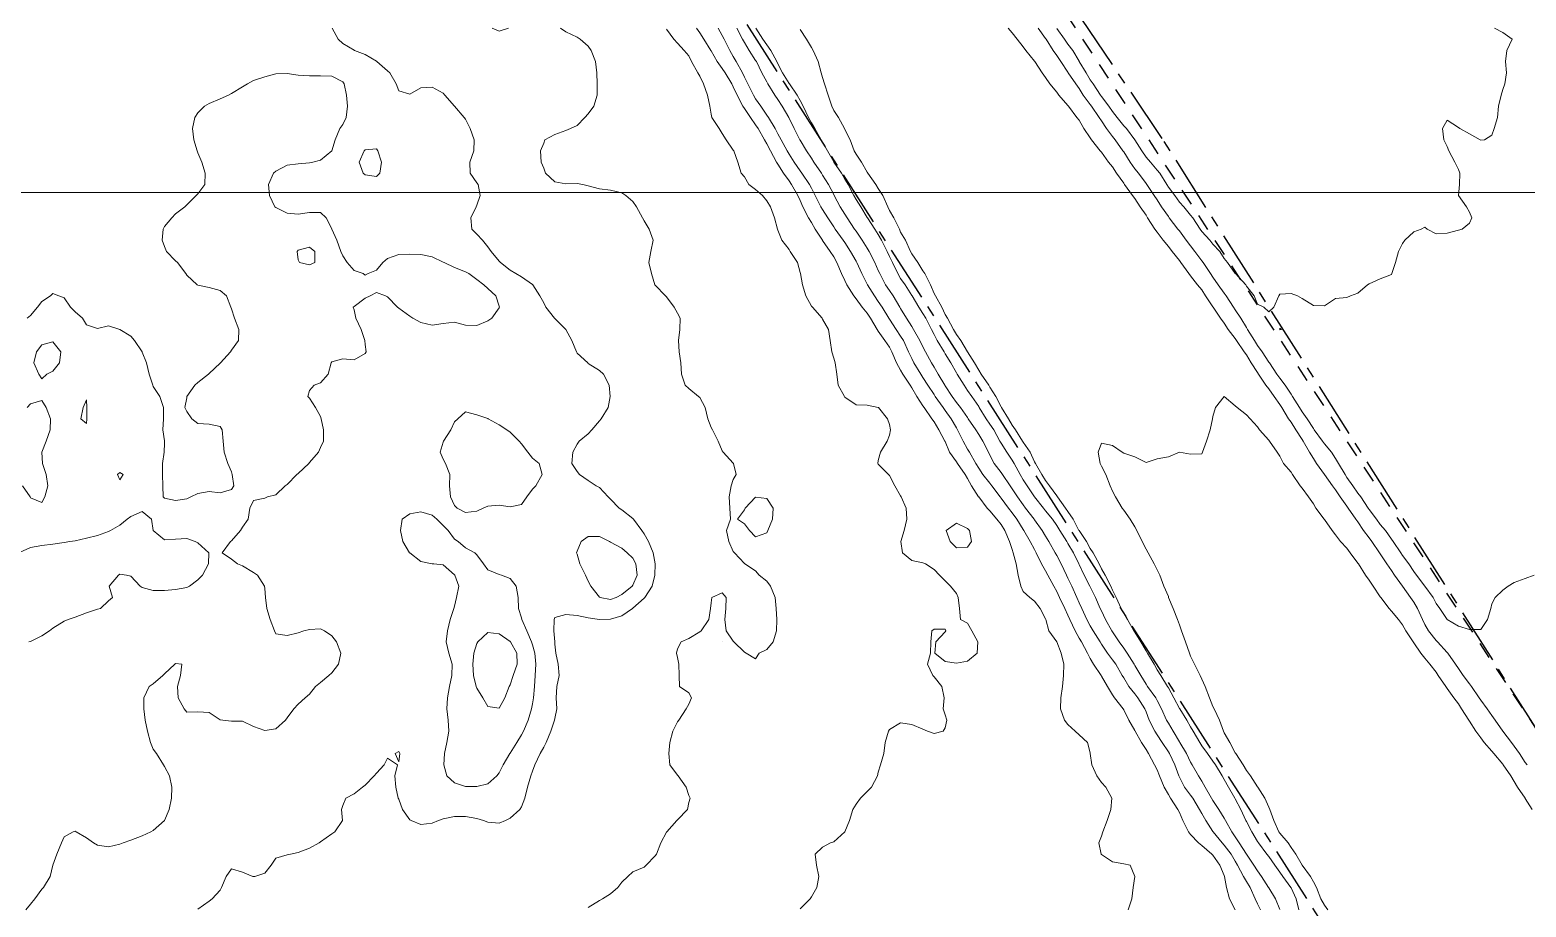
# Model space of a CAD drawing. Header units: centimetres. Extents: x 0 to 642158, y -847 to 649707.
# Drawn here: x 617479.7 to 617546.8, y 620855.4 to 620894.7 of the extents above; entities that cross this region are included whole.
import ezdxf

# ---------------------------------------------------------------- set-up
doc = ezdxf.new("R2010")
doc.units = ezdxf.units.CM
doc.header["$MEASUREMENT"] = 0
doc.linetypes.add('CENTERX2', pattern=[4, 2.5, -0.5, 0.5, -0.5])
doc.linetypes.add('JIS_02_0.7', pattern=[1.35, 0.75, -0.6])
for name, color, linetype, lineweight in [('MEV_grille', 254, 'Continuous', 9), ('WAL_parcellaire agricole', 7, 'JIS_02_0.7', 25), ('WAL_topographie 0.5', 253, 'Continuous', 20)]:
    doc.layers.add(name, color=color, linetype=linetype, lineweight=lineweight)
doc.layers.add('SPW_parcellaire cadastral', color=7, linetype='CENTERX2', lineweight=25, true_color=0xff0542)

# ---------------------------------------------------------------- blocks, each defined once
blk = doc.blocks.new('*U114')
at = {"layer": 'MEV_grille', "transparency": 33554687}
blk.add_lwpolyline([(-1338.461, 0), (1338.461, 0)], dxfattribs=at)
blk = doc.blocks.new('*U115')
at = {"layer": 'MEV_grille', "color": 0, "linetype": 'ByBlock', "lineweight": -2, "transparency": 16777216}
blk.add_blockref('*U114', (0, -1500), dxfattribs=at)

msp = doc.modelspace()

# ---------------------------------------------------------------- linework, layer by layer
at = {"layer": 'SPW_parcellaire cadastral'}
for points in [[(617779.335, 620865.112), (617770.644, 620841.831), (617609.563, 620765.114), (617530.476, 620889.801), (617510.399, 620919.604), (617480.638, 620965.028), (617603.182, 621024.128), (617779.335, 620865.112)], [(617445.143, 620944.903), (617450.229, 620932.944), (617453.012, 620927.377), (617460.44, 620932.438), (617479.493, 620945.43), (617546.487, 620840.855), (617454.845, 620780.014), (617404.956, 620754.186)]]:
    msp.add_lwpolyline(points, dxfattribs=at)
at = {"layer": 'WAL_parcellaire agricole'}
msp.add_lwpolyline([(617550.328, 620858.664), (617480.858, 620964.28), (617526.354, 620988.452), (617573.684, 621011.457), (617604.307, 621025.178), (617703.526, 620935.515), (617550.328, 620858.664)], dxfattribs=at)
at = {"layer": 'WAL_topographie 0.5'}
for points in [[(617493.274, 620894.75), (617493.545, 620894.25), (617493.75, 620894.061), (617494.25, 620893.758), (617494.266, 620893.75), (617494.75, 620893.568), (617495.25, 620893.266), (617495.273, 620893.25), (617495.75, 620892.843), (617495.854, 620892.75), (617496.136, 620892.25), (617496.25, 620891.943), (617496.75, 620891.797), (617497.25, 620892.072), (617497.75, 620892.108), (617498.25, 620891.842), (617498.326, 620891.75), (617498.75, 620891.253), (617498.753, 620891.25), (617499.193, 620890.75), (617499.25, 620890.664), (617499.46, 620890.25), (617499.629, 620889.75), (617499.614, 620889.25), (617499.435, 620888.75), (617499.455, 620888.25), (617499.75, 620887.826), (617499.806, 620887.75), (617499.908, 620887.25), (617499.75, 620886.824), (617499.717, 620886.75), (617499.492, 620886.25), (617499.524, 620885.75), (617499.75, 620885.512), (617500.008, 620885.25), (617500.25, 620884.956), (617500.389, 620884.75), (617500.75, 620884.308), (617500.816, 620884.25), (617501.25, 620883.906), (617501.503, 620883.75), (617501.75, 620883.606), (617502.25, 620883.258), (617502.26, 620883.25), (617502.583, 620882.75), (617502.75, 620882.45), (617502.84, 620882.25), (617503.24, 620881.75), (617503.25, 620881.739), (617503.75, 620881.25), (617503.75, 620881.25), (617504.008, 620880.75), (617504.217, 620880.25), (617504.25, 620880.194), (617504.724, 620879.75), (617504.75, 620879.732), (617505.25, 620879.419), (617505.438, 620879.25), (617505.679, 620878.75), (617505.724, 620878.25), (617505.643, 620877.75), (617505.329, 620877.25), (617505.25, 620877.156), (617504.908, 620876.75), (617504.75, 620876.582), (617504.344, 620876.25), (617504.25, 620876.11), (617504.051, 620875.75), (617504.019, 620875.25), (617504.25, 620874.882), (617504.356, 620874.75), (617504.75, 620874.484), (617505.101, 620874.25), (617505.25, 620874.166), (617505.642, 620873.75), (617505.75, 620873.649), (617506.14, 620873.25), (617506.25, 620873.164), (617506.75, 620872.778), (617506.778, 620872.75), (617507.151, 620872.25), (617507.25, 620872.096), (617507.449, 620871.75), (617507.66, 620871.25), (617507.741, 620870.75), (617507.734, 620870.25), (617507.619, 620869.75), (617507.284, 620869.25), (617507.25, 620869.212), (617506.75, 620868.76), (617506.736, 620868.75), (617506.25, 620868.415), (617505.75, 620868.271), (617505.25, 620868.258), (617504.75, 620868.333), (617504.25, 620868.435), (617503.75, 620868.487), (617503.25, 620868.343), (617503.218, 620868.25), (617503.202, 620867.75), (617503.243, 620867.25), (617503.25, 620867.159), (617503.296, 620866.75), (617503.403, 620866.25), (617503.439, 620865.75), (617503.341, 620865.25), (617503.309, 620864.75), (617503.337, 620864.25), (617503.25, 620863.826), (617503.239, 620863.75), (617503.071, 620863.25), (617502.86, 620862.75), (617502.75, 620862.543), (617502.599, 620862.25), (617502.355, 620861.75), (617502.25, 620861.463), (617502.17, 620861.25), (617502.031, 620860.75), (617501.912, 620860.25), (617501.75, 620859.869), (617501.677, 620859.75), (617501.25, 620859.351), (617501.032, 620859.25), (617500.75, 620859.135), (617500.25, 620859.18), (617500.059, 620859.25), (617499.75, 620859.336), (617499.25, 620859.43), (617498.75, 620859.429), (617498.25, 620859.321), (617498.033, 620859.25), (617497.75, 620859.128), (617497.25, 620859.067), (617496.816, 620859.25), (617496.75, 620859.289), (617496.419, 620859.75), (617496.25, 620860.206), (617496.232, 620860.25), (617496.118, 620860.75), (617496.081, 620861.25), (617496.197, 620861.75), (617495.75, 620862.038), (617495.594, 620861.75), (617495.25, 620861.371), (617495.154, 620861.25), (617494.75, 620860.833), (617494.623, 620860.75), (617494.25, 620860.443), (617493.887, 620860.25), (617493.75, 620859.932), (617493.694, 620859.75), (617493.735, 620859.25), (617493.381, 620858.75), (617493.25, 620858.661), (617492.75, 620858.299), (617492.679, 620858.25), (617492.25, 620858.013), (617491.75, 620857.815), (617491.4, 620857.75), (617491.25, 620857.714), (617490.75, 620857.569), (617490.533, 620857.25), (617490.25, 620856.889), (617489.809, 620856.75), (617489.75, 620856.74), (617489.718, 620856.75), (617489.25, 620856.934), (617488.75, 620857.091), (617488.517, 620856.75), (617488.313, 620856.25), (617488.25, 620856.132), (617487.889, 620855.75), (617487.75, 620855.644), (617487.25, 620855.285)], [(617500.435, 620894.75), (617500.75, 620894.619), (617501.175, 620894.75)], [(617503.5, 620894.75), (617503.75, 620894.582), (617504.25, 620894.337), (617504.388, 620894.25), (617504.75, 620893.948), (617504.883, 620893.75), (617505.068, 620893.25), (617505.134, 620892.75), (617505.154, 620892.25), (617505.141, 620891.75), (617505.003, 620891.25), (617504.75, 620890.903), (617504.597, 620890.75), (617504.25, 620890.387), (617503.948, 620890.25), (617503.75, 620890.162), (617503.25, 620889.983), (617502.809, 620889.75), (617502.75, 620889.589), (617502.604, 620889.25), (617502.644, 620888.75), (617502.75, 620888.472), (617502.832, 620888.25), (617503.25, 620887.87), (617503.75, 620887.781), (617504.25, 620887.785), (617504.5, 620887.75), (617504.75, 620887.689), (617505.25, 620887.552), (617505.75, 620887.496), (617506.25, 620887.367), (617506.43, 620887.25), (617506.75, 620886.987), (617506.915, 620886.75), (617507.185, 620886.25), (617507.25, 620886.119), (617507.475, 620885.75), (617507.663, 620885.25), (617507.554, 620884.75), (617507.463, 620884.25), (617507.586, 620883.75), (617507.734, 620883.25), (617507.75, 620883.235), (617508.215, 620882.75), (617508.25, 620882.713), (617508.604, 620882.25), (617508.75, 620881.979), (617508.87, 620881.75), (617508.846, 620881.25), (617508.793, 620880.75), (617508.83, 620880.25), (617508.893, 620879.75), (617508.934, 620879.25), (617509.093, 620878.75), (617509.25, 620878.608), (617509.692, 620878.25), (617509.75, 620878.198), (617509.99, 620877.75), (617510.107, 620877.25), (617510.25, 620876.865), (617510.313, 620876.75), (617510.568, 620876.25), (617510.75, 620875.813), (617510.798, 620875.75), (617511.25, 620875.26), (617511.26, 620875.25), (617511.373, 620874.75), (617511.25, 620874.533), (617511.158, 620874.25), (617511.058, 620873.75), (617511.094, 620873.25), (617511.122, 620872.75), (617510.94, 620872.25), (617511.046, 620871.75), (617511.25, 620871.308), (617511.297, 620871.25), (617511.75, 620870.76), (617511.761, 620870.75), (617512.25, 620870.431), (617512.403, 620870.25), (617512.75, 620869.977), (617512.917, 620869.75), (617513.119, 620869.25), (617513.178, 620868.75), (617513.197, 620868.25), (617513.191, 620867.75), (617513.03, 620867.25), (617512.75, 620866.912), (617512.403, 620866.75), (617512.25, 620866.488), (617511.827, 620866.75), (617511.75, 620866.788), (617511.27, 620867.25), (617511.25, 620867.281), (617510.924, 620867.75), (617510.872, 620868.25), (617510.917, 620868.75), (617510.926, 620869.25), (617510.75, 620869.457), (617510.288, 620869.25), (617510.25, 620869), (617510.233, 620868.75), (617510.15, 620868.25), (617509.809, 620867.75), (617509.75, 620867.7), (617509.25, 620867.401), (617508.917, 620867.25), (617508.75, 620866.938), (617508.7, 620866.75), (617508.75, 620866.562), (617508.801, 620866.25), (617508.818, 620865.75), (617508.841, 620865.25), (617509.25, 620864.969), (617509.38, 620864.75), (617509.25, 620864.459), (617509.141, 620864.25), (617508.806, 620863.75), (617508.75, 620863.676), (617508.545, 620863.25), (617508.403, 620862.75), (617508.36, 620862.25), (617508.406, 620861.75), (617508.75, 620861.283), (617508.777, 620861.25), (617509.138, 620860.75), (617509.25, 620860.375), (617509.311, 620860.25), (617509.25, 620860.062), (617509.19, 620859.75), (617508.75, 620859.288), (617508.718, 620859.25), (617508.263, 620858.75), (617508.25, 620858.724), (617507.996, 620858.25), (617507.807, 620857.75), (617507.75, 620857.669), (617507.35, 620857.25), (617507.25, 620857.158), (617506.75, 620856.948), (617506.522, 620856.75), (617506.25, 620856.49), (617506.07, 620856.25), (617505.75, 620855.961), (617505.384, 620855.75), (617505.25, 620855.673), (617504.75, 620855.358)], [(617508.25, 620894.701), (617508.587, 620894.25), (617508.75, 620894.079), (617509.051, 620893.75), (617509.25, 620893.507), (617509.383, 620893.25), (617509.663, 620892.75), (617509.75, 620892.601), (617509.907, 620892.25), (617510.099, 620891.75), (617510.194, 620891.25), (617510.25, 620890.897), (617510.294, 620890.75), (617510.619, 620890.25), (617510.75, 620890.028), (617510.925, 620889.75), (617511.25, 620889.288), (617511.271, 620889.25), (617511.452, 620888.75), (617511.609, 620888.25), (617511.75, 620888.091), (617511.95, 620887.75), (617512.25, 620887.517), (617512.558, 620887.25), (617512.75, 620887.019), (617512.917, 620886.75), (617513.094, 620886.25), (617513.232, 620885.75), (617513.25, 620885.703), (617513.426, 620885.25), (617513.75, 620884.836), (617513.805, 620884.75), (617514.121, 620884.25), (617514.25, 620883.806), (617514.263, 620883.75), (617514.347, 620883.25), (617514.5, 620882.75), (617514.75, 620882.3), (617514.798, 620882.25), (617515.232, 620881.75), (617515.25, 620881.705), (617515.513, 620881.25), (617515.59, 620880.75), (617515.669, 620880.25), (617515.75, 620879.958), (617515.817, 620879.75), (617515.889, 620879.25), (617515.957, 620878.75), (617516.227, 620878.25), (617516.25, 620878.222), (617516.75, 620877.871), (617517.25, 620877.861), (617517.75, 620877.757), (617517.757, 620877.75), (617518.167, 620877.25), (617518.25, 620877), (617518.302, 620876.75), (617518.25, 620876.513), (617518.144, 620876.25), (617517.85, 620875.75), (617517.75, 620875.375), (617517.731, 620875.25), (617517.75, 620875.217), (617518.207, 620874.75), (617518.25, 620874.712), (617518.495, 620874.25), (617518.75, 620873.795), (617518.773, 620873.75), (617518.998, 620873.25), (617519.031, 620872.75), (617518.904, 620872.25), (617518.757, 620871.75), (617518.838, 620871.25), (617519.25, 620870.9), (617519.75, 620870.802), (617519.864, 620870.75), (617520.25, 620870.498), (617520.485, 620870.25), (617520.75, 620869.996), (617520.988, 620869.75), (617521.25, 620869.42), (617521.335, 620869.25), (617521.39, 620868.75), (617521.44, 620868.25), (617521.75, 620868.092), (617521.94, 620867.75), (617522.213, 620867.25), (617522.175, 620866.75), (617521.75, 620866.398), (617521.25, 620866.295), (617520.75, 620866.381), (617520.28, 620866.75), (617520.321, 620867.25), (617520.75, 620867.703), (617520.781, 620867.75), (617520.75, 620867.828), (617520.25, 620867.826), (617520.142, 620867.75), (617520.102, 620867.25), (617520.096, 620866.75), (617519.956, 620866.25), (617520.193, 620865.75), (617520.25, 620865.691), (617520.597, 620865.25), (617520.704, 620864.75), (617520.663, 620864.25), (617520.75, 620863.979), (617520.822, 620863.75), (617520.75, 620863.406), (617520.657, 620863.25), (617520.25, 620863.152), (617519.953, 620863.25), (617519.75, 620863.34), (617519.25, 620863.548), (617518.75, 620863.622), (617518.25, 620863.33), (617518.201, 620863.25), (617518.063, 620862.75), (617517.991, 620862.25), (617517.846, 620861.75), (617517.75, 620861.417), (617517.708, 620861.25), (617517.438, 620860.75), (617517.25, 620860.55), (617516.945, 620860.25), (617516.75, 620859.99), (617516.611, 620859.75), (617516.462, 620859.25), (617516.25, 620858.75), (617516.25, 620858.75), (617515.75, 620858.303), (617515.607, 620858.25), (617515.25, 620858.06), (617514.923, 620857.75), (617514.983, 620857.25), (617515.081, 620856.75), (617514.998, 620856.25), (617514.75, 620855.836), (617514.69, 620855.75), (617514.25, 620855.3)], [(617509.605, 620894.75), (617509.75, 620894.535), (617509.929, 620894.25), (617510.236, 620893.75), (617510.25, 620893.726), (617510.531, 620893.25), (617510.75, 620892.946), (617510.881, 620892.75), (617511.181, 620892.25), (617511.25, 620892.123), (617511.418, 620891.75), (617511.677, 620891.25), (617511.75, 620891.145), (617512.025, 620890.75), (617512.25, 620890.421), (617512.359, 620890.25), (617512.645, 620889.75), (617512.75, 620889.572), (617512.915, 620889.25), (617513.186, 620888.75), (617513.25, 620888.651), (617513.501, 620888.25), (617513.75, 620887.911), (617513.859, 620887.75), (617514.143, 620887.25), (617514.25, 620887.022), (617514.369, 620886.75), (617514.626, 620886.25), (617514.75, 620886.044), (617514.922, 620885.75), (617515.243, 620885.25), (617515.25, 620885.24), (617515.594, 620884.75), (617515.75, 620884.504), (617515.892, 620884.25), (617516.096, 620883.75), (617516.25, 620883.444), (617516.34, 620883.25), (617516.652, 620882.75), (617516.75, 620882.628), (617517.033, 620882.25), (617517.25, 620881.976), (617517.396, 620881.75), (617517.695, 620881.25), (617517.75, 620881.173), (617518.048, 620880.75), (617518.25, 620880.45), (617518.354, 620880.25), (617518.566, 620879.75), (617518.75, 620879.429), (617518.845, 620879.25), (617519.174, 620878.75), (617519.25, 620878.635), (617519.472, 620878.25), (617519.75, 620877.836), (617519.806, 620877.75), (617520.15, 620877.25), (617520.25, 620877.109), (617520.467, 620876.75), (617520.738, 620876.25), (617520.75, 620876.225), (617520.94, 620875.75), (617521.25, 620875.323), (617521.303, 620875.25), (617521.644, 620874.75), (617521.75, 620874.569), (617521.93, 620874.25), (617522.248, 620873.75), (617522.25, 620873.748), (617522.622, 620873.25), (617522.75, 620873.118), (617523.069, 620872.75), (617523.25, 620872.509), (617523.415, 620872.25), (617523.623, 620871.75), (617523.75, 620871.389), (617523.8, 620871.25), (617523.936, 620870.75), (617524.018, 620870.25), (617524.133, 620869.75), (617524.25, 620869.513), (617524.539, 620869.25), (617524.75, 620869.079), (617525.003, 620868.75), (617525.25, 620868.289), (617525.262, 620868.25), (617525.397, 620867.75), (617525.75, 620867.263), (617525.755, 620867.25), (617525.945, 620866.75), (617526.061, 620866.25), (617526.056, 620865.75), (617526.013, 620865.25), (617525.934, 620864.75), (617525.923, 620864.25), (617526.09, 620863.75), (617526.25, 620863.553), (617526.573, 620863.25), (617526.75, 620863.088), (617527.127, 620862.75), (617527.25, 620862.281), (617527.253, 620862.25), (617527.321, 620861.75), (617527.552, 620861.25), (617527.75, 620860.96), (617527.949, 620860.75), (617528.219, 620860.25), (617528.165, 620859.75), (617528.006, 620859.25), (617527.817, 620858.75), (617527.75, 620858.547), (617527.636, 620858.25), (617527.738, 620857.75), (617527.75, 620857.734), (617528.25, 620857.395), (617528.75, 620857.305), (617529.033, 620857.25), (617529.25, 620856.75), (617529.25, 620856.75), (617529.25, 620856.75), (617529.176, 620856.25), (617529.119, 620855.75), (617528.954, 620855.25)], [(617510.566, 620894.75), (617510.75, 620894.421), (617510.837, 620894.25), (617511.091, 620893.75), (617511.25, 620893.476), (617511.379, 620893.25), (617511.657, 620892.75), (617511.75, 620892.552), (617511.902, 620892.25), (617512.15, 620891.75), (617512.25, 620891.581), (617512.477, 620891.25), (617512.75, 620890.857), (617512.825, 620890.75), (617513.127, 620890.25), (617513.25, 620890.02), (617513.393, 620889.75), (617513.659, 620889.25), (617513.75, 620889.096), (617513.976, 620888.75), (617514.25, 620888.353), (617514.325, 620888.25), (617514.662, 620887.75), (617514.75, 620887.582), (617514.925, 620887.25), (617515.174, 620886.75), (617515.25, 620886.624), (617515.488, 620886.25), (617515.75, 620885.851), (617515.818, 620885.75), (617516.17, 620885.25), (617516.25, 620885.139), (617516.509, 620884.75), (617516.75, 620884.311), (617516.782, 620884.25), (617517.013, 620883.75), (617517.25, 620883.283), (617517.266, 620883.25), (617517.577, 620882.75), (617517.75, 620882.504), (617517.917, 620882.25), (617518.22, 620881.75), (617518.25, 620881.706), (617518.557, 620881.25), (617518.75, 620880.956), (617518.873, 620880.75), (617519.108, 620880.25), (617519.25, 620879.947), (617519.349, 620879.75), (617519.652, 620879.25), (617519.75, 620879.101), (617519.976, 620878.75), (617520.25, 620878.332), (617520.304, 620878.25), (617520.653, 620877.75), (617520.75, 620877.613), (617521.009, 620877.25), (617521.25, 620876.842), (617521.306, 620876.75), (617521.55, 620876.25), (617521.75, 620875.892), (617521.833, 620875.75), (617522.123, 620875.25), (617522.25, 620875.039), (617522.44, 620874.75), (617522.75, 620874.362), (617522.842, 620874.25), (617523.205, 620873.75), (617523.25, 620873.694), (617523.578, 620873.25), (617523.75, 620873.034), (617523.963, 620872.75), (617524.25, 620872.295), (617524.28, 620872.25), (617524.554, 620871.75), (617524.75, 620871.389), (617524.824, 620871.25), (617525.07, 620870.75), (617525.25, 620870.442), (617525.351, 620870.25), (617525.621, 620869.75), (617525.75, 620869.516), (617525.874, 620869.25), (617526.103, 620868.75), (617526.25, 620868.446), (617526.34, 620868.25), (617526.57, 620867.75), (617526.75, 620867.423), (617526.854, 620867.25), (617527.13, 620866.75), (617527.25, 620866.512), (617527.39, 620866.25), (617527.732, 620865.75), (617527.75, 620865.726), (617528.028, 620865.25), (617528.25, 620864.886), (617528.343, 620864.75), (617528.721, 620864.25), (617528.75, 620864.203), (617528.98, 620863.75), (617529.25, 620863.284), (617529.268, 620863.25), (617529.552, 620862.75), (617529.75, 620862.431), (617529.855, 620862.25), (617530.133, 620861.75), (617530.25, 620861.521), (617530.349, 620861.25), (617530.557, 620860.75), (617530.75, 620860.412), (617530.842, 620860.25), (617531.175, 620859.75), (617531.25, 620859.616), (617531.405, 620859.25), (617531.651, 620858.75), (617531.75, 620858.632), (617532.103, 620858.25), (617532.25, 620858.138), (617532.702, 620857.75), (617532.75, 620857.702), (617533.06, 620857.25), (617533.25, 620856.795), (617533.264, 620856.75), (617533.355, 620856.25), (617533.488, 620855.75), (617533.75, 620855.25)], [(617511.406, 620894.75), (617511.669, 620894.25), (617511.75, 620894.099), (617511.968, 620893.75), (617512.25, 620893.304), (617512.285, 620893.25), (617512.535, 620892.75), (617512.75, 620892.346), (617512.801, 620892.25), (617513.114, 620891.75), (617513.25, 620891.547), (617513.443, 620891.25), (617513.735, 620890.75), (617513.75, 620890.72), (617513.981, 620890.25), (617514.236, 620889.75), (617514.25, 620889.726), (617514.532, 620889.25), (617514.75, 620888.918), (617514.857, 620888.75), (617515.199, 620888.25), (617515.25, 620888.169), (617515.517, 620887.75), (617515.75, 620887.302), (617515.776, 620887.25), (617516.04, 620886.75), (617516.25, 620886.422), (617516.36, 620886.25), (617516.686, 620885.75), (617516.75, 620885.656), (617517.031, 620885.25), (617517.25, 620884.894), (617517.334, 620884.75), (617517.588, 620884.25), (617517.75, 620883.888), (617517.811, 620883.75), (617518.077, 620883.25), (617518.25, 620882.99), (617518.416, 620882.75), (617518.715, 620882.25), (617518.75, 620882.189), (617519.012, 620881.75), (617519.25, 620881.379), (617519.331, 620881.25), (617519.608, 620880.75), (617519.75, 620880.466), (617519.868, 620880.25), (617520.141, 620879.75), (617520.25, 620879.559), (617520.426, 620879.25), (617520.736, 620878.75), (617520.75, 620878.729), (617521.06, 620878.25), (617521.25, 620877.983), (617521.427, 620877.75), (617521.75, 620877.3), (617521.784, 620877.25), (617522.118, 620876.75), (617522.25, 620876.551), (617522.44, 620876.25), (617522.684, 620875.75), (617522.75, 620875.613), (617522.944, 620875.25), (617523.25, 620874.841), (617523.312, 620874.75), (617523.66, 620874.25), (617523.75, 620874.118), (617523.99, 620873.75), (617524.25, 620873.391), (617524.354, 620873.25), (617524.735, 620872.75), (617524.75, 620872.728), (617525.091, 620872.25), (617525.25, 620871.988), (617525.393, 620871.75), (617525.678, 620871.25), (617525.75, 620871.119), (617525.948, 620870.75), (617526.187, 620870.25), (617526.25, 620870.114), (617526.424, 620869.75), (617526.65, 620869.25), (617526.75, 620869.011), (617526.865, 620868.75), (617527.097, 620868.25), (617527.25, 620867.973), (617527.378, 620867.75), (617527.693, 620867.25), (617527.75, 620867.155), (617528.02, 620866.75), (617528.25, 620866.445), (617528.393, 620866.25), (617528.686, 620865.75), (617528.75, 620865.641), (617528.984, 620865.25), (617529.25, 620864.927), (617529.386, 620864.75), (617529.695, 620864.25), (617529.75, 620864.116), (617529.887, 620863.75), (617530.152, 620863.25), (617530.25, 620863.097), (617530.471, 620862.75), (617530.75, 620862.336), (617530.804, 620862.25), (617531.043, 620861.75), (617531.223, 620861.25), (617531.25, 620861.192), (617531.477, 620860.75), (617531.75, 620860.382), (617531.844, 620860.25), (617532.15, 620859.75), (617532.25, 620859.56), (617532.427, 620859.25), (617532.75, 620858.765), (617532.759, 620858.75), (617533.159, 620858.25), (617533.25, 620858.153), (617533.56, 620857.75), (617533.75, 620857.428), (617533.853, 620857.25), (617534.12, 620856.75), (617534.25, 620856.522), (617534.411, 620856.25), (617534.636, 620855.75), (617534.75, 620855.516), (617534.885, 620855.25)], [(617512.263, 620894.75), (617512.577, 620894.25), (617512.75, 620894.007), (617512.93, 620893.75), (617513.2, 620893.25), (617513.25, 620893.144), (617513.458, 620892.75), (617513.75, 620892.27), (617513.764, 620892.25), (617514.119, 620891.75), (617514.25, 620891.511), (617514.386, 620891.25), (617514.621, 620890.75), (617514.75, 620890.511), (617514.905, 620890.25), (617515.184, 620889.75), (617515.25, 620889.635), (617515.467, 620889.25), (617515.75, 620888.766), (617515.76, 620888.75), (617516.096, 620888.25), (617516.25, 620887.99), (617516.391, 620887.75), (617516.646, 620887.25), (617516.75, 620887.069), (617516.959, 620886.75), (617517.25, 620886.273), (617517.263, 620886.25), (617517.589, 620885.75), (617517.75, 620885.5), (617517.894, 620885.25), (617518.14, 620884.75), (617518.25, 620884.516), (617518.383, 620884.25), (617518.624, 620883.75), (617518.75, 620883.54), (617518.951, 620883.25), (617519.25, 620882.77), (617519.262, 620882.75), (617519.564, 620882.25), (617519.75, 620881.964), (617519.885, 620881.75), (617520.134, 620881.25), (617520.25, 620881.02), (617520.394, 620880.75), (617520.699, 620880.25), (617520.75, 620880.162), (617521.007, 620879.75), (617521.25, 620879.314), (617521.288, 620879.25), (617521.596, 620878.75), (617521.75, 620878.518), (617521.941, 620878.25), (617522.25, 620877.793), (617522.276, 620877.75), (617522.586, 620877.25), (617522.75, 620877.014), (617522.93, 620876.75), (617523.203, 620876.25), (617523.25, 620876.16), (617523.512, 620875.75), (617523.75, 620875.389), (617523.837, 620875.25), (617524.106, 620874.75), (617524.25, 620874.51), (617524.418, 620874.25), (617524.75, 620873.759), (617524.757, 620873.75), (617525.151, 620873.25), (617525.25, 620873.125), (617525.554, 620872.75), (617525.75, 620872.466), (617525.89, 620872.25), (617526.193, 620871.75), (617526.25, 620871.657), (617526.501, 620871.25), (617526.737, 620870.75), (617526.75, 620870.723), (617526.977, 620870.25), (617527.234, 620869.75), (617527.25, 620869.717), (617527.481, 620869.25), (617527.701, 620868.75), (617527.75, 620868.644), (617527.94, 620868.25), (617528.224, 620867.75), (617528.25, 620867.709), (617528.547, 620867.25), (617528.75, 620866.976), (617528.907, 620866.75), (617529.22, 620866.25), (617529.25, 620866.197), (617529.51, 620865.75), (617529.75, 620865.364), (617529.823, 620865.25), (617530.187, 620864.75), (617530.25, 620864.631), (617530.443, 620864.25), (617530.675, 620863.75), (617530.75, 620863.613), (617530.96, 620863.25), (617531.25, 620862.774), (617531.265, 620862.75), (617531.557, 620862.25), (617531.75, 620861.859), (617531.818, 620861.75), (617532.105, 620861.25), (617532.25, 620861.009), (617532.405, 620860.75), (617532.69, 620860.25), (617532.75, 620860.147), (617533.012, 620859.75), (617533.25, 620859.364), (617533.313, 620859.25), (617533.591, 620858.75), (617533.75, 620858.518), (617533.925, 620858.25), (617534.247, 620857.75), (617534.25, 620857.745), (617534.579, 620857.25), (617534.75, 620856.991), (617534.926, 620856.75), (617535.245, 620856.25), (617535.25, 620856.24), (617535.546, 620855.75), (617535.75, 620855.262)], [(617514.25, 620894.686), (617514.529, 620894.25), (617514.75, 620893.877), (617514.826, 620893.75), (617515.052, 620893.25), (617515.186, 620892.75), (617515.25, 620892.532), (617515.333, 620892.25), (617515.501, 620891.75), (617515.663, 620891.25), (617515.75, 620891.066), (617515.964, 620890.75), (617516.235, 620890.25), (617516.25, 620890.212), (617516.484, 620889.75), (617516.671, 620889.25), (617516.75, 620889.104), (617516.993, 620888.75), (617517.25, 620888.295), (617517.283, 620888.25), (617517.642, 620887.75), (617517.75, 620887.564), (617517.948, 620887.25), (617518.174, 620886.75), (617518.25, 620886.582), (617518.448, 620886.25), (617518.693, 620885.75), (617518.75, 620885.614), (617518.964, 620885.25), (617519.196, 620884.75), (617519.25, 620884.644), (617519.514, 620884.25), (617519.75, 620883.883), (617519.834, 620883.75), (617520.083, 620883.25), (617520.25, 620882.857), (617520.306, 620882.75), (617520.604, 620882.25), (617520.75, 620881.926), (617520.847, 620881.75), (617521.117, 620881.25), (617521.25, 620881.023), (617521.444, 620880.75), (617521.75, 620880.253), (617521.752, 620880.25), (617522.055, 620879.75), (617522.25, 620879.421), (617522.367, 620879.25), (617522.7, 620878.75), (617522.75, 620878.67), (617523.024, 620878.25), (617523.25, 620877.791), (617523.274, 620877.75), (617523.585, 620877.25), (617523.75, 620876.957), (617523.892, 620876.75), (617524.211, 620876.25), (617524.25, 620876.194), (617524.556, 620875.75), (617524.75, 620875.322), (617524.79, 620875.25), (617525.079, 620874.75), (617525.25, 620874.484), (617525.419, 620874.25), (617525.75, 620873.793), (617525.781, 620873.75), (617526.146, 620873.25), (617526.25, 620873.1), (617526.485, 620872.75), (617526.743, 620872.25), (617526.75, 620872.239), (617527.08, 620871.75), (617527.25, 620871.437), (617527.377, 620871.25), (617527.648, 620870.75), (617527.75, 620870.531), (617527.922, 620870.25), (617528.172, 620869.75), (617528.25, 620869.568), (617528.405, 620869.25), (617528.635, 620868.75), (617528.75, 620868.537), (617528.922, 620868.25), (617529.21, 620867.75), (617529.25, 620867.683), (617529.519, 620867.25), (617529.75, 620866.86), (617529.816, 620866.75), (617530.114, 620866.25), (617530.25, 620866.009), (617530.414, 620865.75), (617530.719, 620865.25), (617530.75, 620865.195), (617530.993, 620864.75), (617531.25, 620864.273), (617531.266, 620864.25), (617531.582, 620863.75), (617531.75, 620863.452), (617531.869, 620863.25), (617532.159, 620862.75), (617532.25, 620862.6), (617532.503, 620862.25), (617532.75, 620861.916), (617532.865, 620861.75), (617533.162, 620861.25), (617533.25, 620861.085), (617533.441, 620860.75), (617533.736, 620860.25), (617533.75, 620860.225), (617533.994, 620859.75), (617534.231, 620859.25), (617534.25, 620859.213), (617534.493, 620858.75), (617534.75, 620858.313), (617534.79, 620858.25), (617535.17, 620857.75), (617535.25, 620857.639), (617535.521, 620857.25), (617535.75, 620856.932), (617535.883, 620856.75), (617536.239, 620856.25), (617536.25, 620856.229), (617536.473, 620855.75), (617536.593, 620855.25)], [(617546.841, 620861.75), (617546.75, 620861.853), (617546.489, 620862.25), (617546.25, 620862.589), (617546.139, 620862.75), (617545.75, 620863.248), (617545.749, 620863.25), (617545.4, 620863.75), (617545.25, 620863.951), (617545.039, 620864.25), (617544.75, 620864.65), (617544.683, 620864.75), (617544.342, 620865.25), (617544.25, 620865.37), (617543.964, 620865.75), (617543.75, 620866.063), (617543.621, 620866.25), (617543.272, 620866.75), (617543.25, 620866.773), (617542.808, 620867.25), (617542.75, 620867.31), (617542.412, 620867.75), (617542.25, 620868.039), (617542.143, 620868.25), (617541.922, 620868.75), (617541.75, 620869.035), (617541.6, 620869.25), (617541.25, 620869.745), (617541.246, 620869.75), (617540.891, 620870.25), (617540.75, 620870.459), (617540.541, 620870.75), (617540.25, 620871.201), (617540.216, 620871.25), (617539.866, 620871.75), (617539.75, 620871.911), (617539.503, 620872.25), (617539.25, 620872.627), (617539.161, 620872.75), (617538.812, 620873.25), (617538.75, 620873.336), (617538.446, 620873.75), (617538.25, 620874.061), (617538.115, 620874.25), (617537.755, 620874.75), (617537.75, 620874.757), (617537.389, 620875.25), (617537.25, 620875.47), (617537.084, 620875.75), (617536.791, 620876.25), (617536.75, 620876.314), (617536.46, 620876.75), (617536.25, 620877.093), (617536.14, 620877.25), (617535.835, 620877.75), (617535.75, 620877.888), (617535.492, 620878.25), (617535.25, 620878.594), (617535.124, 620878.75), (617534.792, 620879.25), (617534.75, 620879.319), (617534.466, 620879.75), (617534.25, 620880.115), (617534.152, 620880.25), (617533.81, 620880.75), (617533.75, 620880.85), (617533.438, 620881.25), (617533.25, 620881.536), (617533.089, 620881.75), (617532.76, 620882.25), (617532.75, 620882.265), (617532.42, 620882.75), (617532.25, 620883.019), (617532.059, 620883.25), (617531.75, 620883.647), (617531.663, 620883.75), (617531.309, 620884.25), (617531.25, 620884.338), (617530.921, 620884.75), (617530.75, 620884.971), (617530.511, 620885.25), (617530.25, 620885.605), (617530.146, 620885.75), (617529.819, 620886.25), (617529.75, 620886.366), (617529.485, 620886.75), (617529.25, 620887.113), (617529.143, 620887.25), (617528.792, 620887.75), (617528.75, 620887.811), (617528.425, 620888.25), (617528.25, 620888.53), (617528.075, 620888.75), (617527.75, 620889.191), (617527.696, 620889.25), (617527.301, 620889.75), (617527.25, 620889.833), (617526.969, 620890.25), (617526.75, 620890.626), (617526.652, 620890.75), (617526.269, 620891.25), (617526.25, 620891.277), (617525.845, 620891.75), (617525.75, 620891.878), (617525.444, 620892.25), (617525.25, 620892.544), (617525.097, 620892.75), (617524.76, 620893.25), (617524.75, 620893.265), (617524.365, 620893.75), (617524.25, 620893.918), (617523.972, 620894.25), (617523.75, 620894.538), (617523.572, 620894.75)], [(617547.15, 620870.25), (617546.75, 620870.096), (617546.25, 620869.921), (617545.977, 620869.75), (617545.75, 620869.565), (617545.396, 620869.25), (617545.25, 620868.959), (617545.202, 620868.75), (617545.052, 620868.25), (617544.75, 620867.813), (617544.25, 620867.805), (617543.75, 620867.958), (617543.25, 620868.25), (617543.25, 620868.25), (617542.923, 620868.75), (617542.75, 620868.976), (617542.623, 620869.25), (617542.25, 620869.748), (617542.249, 620869.75), (617541.88, 620870.25), (617541.75, 620870.405), (617541.536, 620870.75), (617541.25, 620871.118), (617541.167, 620871.25), (617540.833, 620871.75), (617540.75, 620871.858), (617540.484, 620872.25), (617540.25, 620872.519), (617540.083, 620872.75), (617539.75, 620873.184), (617539.706, 620873.25), (617539.383, 620873.75), (617539.25, 620873.923), (617539.026, 620874.25), (617538.75, 620874.625), (617538.67, 620874.75), (617538.383, 620875.25), (617538.25, 620875.467), (617538.069, 620875.75), (617537.75, 620876.126), (617537.662, 620876.25), (617537.292, 620876.75), (617537.25, 620876.806), (617536.966, 620877.25), (617536.75, 620877.563), (617536.634, 620877.75), (617536.317, 620878.25), (617536.25, 620878.345), (617535.98, 620878.75), (617535.75, 620879.068), (617535.62, 620879.25), (617535.279, 620879.75), (617535.25, 620879.79), (617534.952, 620880.25), (617534.75, 620880.532), (617534.607, 620880.75), (617534.304, 620881.25), (617534.25, 620881.333), (617533.993, 620881.75), (617533.75, 620882.136), (617533.672, 620882.25), (617533.342, 620882.75), (617533.25, 620882.871), (617532.985, 620883.25), (617532.75, 620883.591), (617532.642, 620883.75), (617532.307, 620884.25), (617532.25, 620884.326), (617531.936, 620884.75), (617531.75, 620884.99), (617531.553, 620885.25), (617531.25, 620885.661), (617531.179, 620885.75), (617530.794, 620886.25), (617530.75, 620886.307), (617530.447, 620886.75), (617530.25, 620887.056), (617530.122, 620887.25), (617529.783, 620887.75), (617529.75, 620887.795), (617529.407, 620888.25), (617529.25, 620888.451), (617529.033, 620888.75), (617528.75, 620889.2), (617528.716, 620889.25), (617528.36, 620889.75), (617528.25, 620889.889), (617527.982, 620890.25), (617527.75, 620890.597), (617527.646, 620890.75), (617527.305, 620891.25), (617527.25, 620891.327), (617526.939, 620891.75), (617526.75, 620892.039), (617526.597, 620892.25), (617526.267, 620892.75), (617526.25, 620892.776), (617525.926, 620893.25), (617525.75, 620893.521), (617525.592, 620893.75), (617525.272, 620894.25), (617525.25, 620894.283), (617524.916, 620894.75)], [(617535.482, 620882.25), (617535.25, 620882.047), (617535.033, 620882.25), (617534.75, 620882.389), (617534.596, 620882.75), (617534.25, 620883.196), (617534.222, 620883.25), (617533.766, 620883.75), (617533.75, 620883.764), (617533.403, 620884.25), (617533.25, 620884.422), (617533.052, 620884.75), (617532.75, 620885.068), (617532.603, 620885.25), (617532.25, 620885.638), (617532.174, 620885.75), (617531.849, 620886.25), (617531.75, 620886.37), (617531.444, 620886.75), (617531.25, 620886.946), (617531.036, 620887.25), (617530.75, 620887.631), (617530.68, 620887.75), (617530.366, 620888.25), (617530.25, 620888.379), (617529.954, 620888.75), (617529.75, 620888.972), (617529.56, 620889.25), (617529.252, 620889.75), (617529.25, 620889.752), (617528.875, 620890.25), (617528.75, 620890.372), (617528.459, 620890.75), (617528.25, 620891.008), (617528.084, 620891.25), (617527.75, 620891.681), (617527.702, 620891.75), (617527.379, 620892.25), (617527.25, 620892.44), (617527.064, 620892.75), (617526.758, 620893.25), (617526.75, 620893.263), (617526.465, 620893.75), (617526.25, 620894.028), (617526.102, 620894.25), (617525.75, 620894.735)], [(617545.375, 620894.75), (617545.75, 620894.55), (617546.159, 620894.25), (617545.929, 620893.75), (617545.856, 620893.25), (617545.901, 620892.75), (617545.838, 620892.25), (617545.75, 620892), (617545.664, 620891.75), (617545.543, 620891.25), (617545.5, 620890.75), (617545.357, 620890.25), (617545.25, 620889.95), (617544.917, 620889.75), (617544.75, 620889.726), (617544.723, 620889.75), (617544.25, 620890.015), (617543.819, 620890.25), (617543.75, 620890.295), (617543.25, 620890.625), (617543.041, 620890.25), (617543.106, 620889.75), (617543.25, 620889.444), (617543.328, 620889.25), (617543.588, 620888.75), (617543.75, 620888.412), (617543.81, 620888.25), (617543.796, 620887.75), (617543.76, 620887.25), (617544.115, 620886.75), (617544.25, 620886.512), (617544.35, 620886.25), (617544.25, 620886.011), (617543.917, 620885.75), (617543.75, 620885.695), (617543.25, 620885.568), (617542.75, 620885.539), (617542.35, 620885.75), (617542.25, 620885.827), (617542.083, 620885.75), (617541.75, 620885.625), (617541.35, 620885.25), (617541.25, 620885.1), (617541.066, 620884.75), (617540.937, 620884.25), (617540.772, 620883.75), (617540.75, 620883.714), (617540.25, 620883.513), (617539.75, 620883.298), (617539.679, 620883.25), (617539.25, 620882.875), (617538.917, 620882.75), (617538.75, 620882.687), (617538.25, 620882.643), (617537.75, 620882.306), (617537.25, 620882.327), (617536.75, 620882.639), (617536.536, 620882.75), (617536.25, 620882.855), (617535.75, 620882.825), (617535.698, 620882.75), (617535.482, 620882.25)], [(617479.603, 620881.75), (617479.75, 620881.87), (617480.063, 620882.25), (617480.25, 620882.502), (617480.638, 620882.75), (617480.75, 620882.854), (617481.018, 620882.75), (617481.25, 620882.674), (617481.543, 620882.25), (617481.75, 620882.046), (617482.077, 620881.75), (617482.25, 620881.459), (617482.75, 620881.296), (617483.25, 620881.406), (617483.75, 620881.25), (617483.75, 620881.25), (617484.25, 620880.953), (617484.405, 620880.75), (617484.745, 620880.25), (617484.75, 620880.24), (617484.943, 620879.75), (617485.061, 620879.25), (617485.223, 620878.75), (617485.25, 620878.701), (617485.54, 620878.25), (617485.712, 620877.75), (617485.707, 620877.25), (617485.676, 620876.75), (617485.75, 620876.265), (617485.755, 620876.25), (617485.75, 620876.15), (617485.738, 620875.75), (617485.657, 620875.25), (617485.671, 620874.75), (617485.683, 620874.25), (617485.697, 620873.75), (617485.75, 620873.693), (617486.25, 620873.587), (617486.75, 620873.663), (617486.929, 620873.75), (617487.25, 620873.895), (617487.75, 620873.997), (617488.25, 620873.929), (617488.75, 620874.077), (617488.868, 620874.25), (617488.791, 620874.75), (617488.75, 620874.875), (617488.597, 620875.25), (617488.429, 620875.75), (617488.376, 620876.25), (617488.342, 620876.75), (617488.25, 620876.901), (617487.75, 620877.014), (617487.25, 620877.035), (617486.973, 620877.25), (617486.75, 620877.579), (617486.662, 620877.75), (617486.75, 620878.187), (617486.759, 620878.25), (617487.113, 620878.75), (617487.25, 620878.881), (617487.723, 620879.25), (617487.75, 620879.275), (617488.25, 620879.736), (617488.269, 620879.75), (617488.716, 620880.25), (617488.75, 620880.326), (617489.066, 620880.75), (617489.081, 620881.25), (617488.889, 620881.75), (617488.75, 620882.172), (617488.725, 620882.25), (617488.53, 620882.75), (617488.25, 620883), (617487.75, 620883.126), (617487.25, 620883.229), (617487.218, 620883.25), (617486.75, 620883.689), (617486.712, 620883.75), (617486.338, 620884.25), (617486.25, 620884.326), (617485.837, 620884.75), (617485.75, 620884.969), (617485.648, 620885.25), (617485.694, 620885.75), (617485.75, 620885.862), (617486.079, 620886.25), (617486.25, 620886.428), (617486.665, 620886.75), (617486.75, 620886.835), (617487.18, 620887.25), (617487.25, 620887.327), (617487.564, 620887.75), (617487.579, 620888.25), (617487.425, 620888.75), (617487.25, 620889.168), (617487.216, 620889.25), (617487.071, 620889.75), (617487.009, 620890.25), (617487.108, 620890.75), (617487.25, 620890.952), (617487.553, 620891.25), (617487.75, 620891.376), (617488.25, 620891.582), (617488.616, 620891.75), (617488.75, 620891.815), (617489.25, 620892.113), (617489.481, 620892.25), (617489.75, 620892.409), (617490.25, 620892.57), (617490.75, 620892.697), (617491.25, 620892.72), (617491.75, 620892.649), (617492.25, 620892.606), (617492.75, 620892.61), (617493.25, 620892.599), (617493.75, 620892.345), (617493.811, 620892.25), (617493.913, 620891.75), (617493.956, 620891.25), (617493.901, 620890.75), (617493.75, 620890.426), (617493.612, 620890.25), (617493.407, 620889.75), (617493.25, 620889.256), (617493.247, 620889.25), (617492.75, 620888.838), (617492.407, 620888.75), (617492.25, 620888.718), (617491.75, 620888.672), (617491.25, 620888.603), (617490.75, 620888.348), (617490.633, 620888.25), (617490.42, 620887.75), (617490.464, 620887.25), (617490.705, 620886.75), (617490.75, 620886.711), (617491.25, 620886.462), (617491.75, 620886.416), (617492.25, 620886.487), (617492.75, 620886.489), (617493.005, 620886.25), (617493.25, 620885.764), (617493.254, 620885.75), (617493.472, 620885.25), (617493.663, 620884.75), (617493.75, 620884.551), (617493.942, 620884.25), (617494.25, 620883.891), (617494.663, 620883.75), (617494.75, 620883.681), (617494.884, 620883.75), (617495.25, 620883.899), (617495.546, 620884.25), (617495.75, 620884.422), (617496.25, 620884.603), (617496.75, 620884.624), (617497.25, 620884.603), (617497.75, 620884.506), (617498.25, 620884.272), (617498.293, 620884.25), (617498.75, 620884.025), (617499.25, 620883.83), (617499.388, 620883.75), (617499.75, 620883.495), (617500.067, 620883.25), (617500.25, 620883.089), (617500.598, 620882.75), (617500.75, 620882.297), (617500.764, 620882.25), (617500.75, 620882.215), (617500.423, 620881.75), (617500.25, 620881.634), (617499.75, 620881.435), (617499.25, 620881.445), (617498.75, 620881.577), (617498.25, 620881.513), (617497.75, 620881.447), (617497.25, 620881.555), (617496.89, 620881.75), (617496.75, 620881.845), (617496.25, 620882.211), (617496.191, 620882.25), (617495.75, 620882.713), (617495.656, 620882.75), (617495.25, 620882.903), (617494.967, 620882.75), (617494.75, 620882.652), (617494.25, 620882.285), (617494.209, 620882.25), (617494.25, 620882.135), (617494.334, 620881.75), (617494.565, 620881.25), (617494.732, 620880.75), (617494.75, 620880.583), (617494.797, 620880.25), (617494.75, 620880.168), (617494.25, 620879.89), (617493.75, 620879.93), (617493.25, 620879.796), (617493.227, 620879.75), (617493.089, 620879.25), (617492.75, 620878.859), (617492.467, 620878.75), (617492.25, 620878.509), (617492.175, 620878.25), (617492.25, 620878.172), (617492.527, 620877.75), (617492.75, 620877.349), (617492.782, 620877.25), (617492.875, 620876.75), (617492.882, 620876.25), (617492.75, 620875.962), (617492.657, 620875.75), (617492.25, 620875.284), (617492.221, 620875.25), (617491.75, 620874.802), (617491.687, 620874.75), (617491.25, 620874.305), (617491.162, 620874.25), (617490.75, 620873.846), (617490.375, 620873.75), (617490.25, 620873.69), (617489.75, 620873.591), (617489.573, 620873.25), (617489.498, 620872.75), (617489.25, 620872.394), (617489.155, 620872.25), (617488.75, 620871.783), (617488.706, 620871.75), (617488.339, 620871.25), (617488.75, 620870.959), (617489.026, 620870.75), (617489.25, 620870.655), (617489.75, 620870.37), (617489.915, 620870.25), (617490.238, 620869.75), (617490.25, 620869.643), (617490.288, 620869.25), (617490.34, 620868.75), (617490.494, 620868.25), (617490.685, 620867.75), (617490.75, 620867.615), (617491.25, 620867.538), (617491.75, 620867.657), (617492.004, 620867.75), (617492.25, 620867.815), (617492.75, 620867.843), (617492.922, 620867.75), (617493.25, 620867.519), (617493.466, 620867.25), (617493.656, 620866.75), (617493.559, 620866.25), (617493.25, 620865.873), (617493.114, 620865.75), (617492.75, 620865.439), (617492.529, 620865.25), (617492.25, 620864.913), (617492.061, 620864.75), (617491.75, 620864.46), (617491.549, 620864.25), (617491.25, 620863.851), (617491.17, 620863.75), (617490.75, 620863.357), (617490.25, 620863.288), (617489.75, 620863.465), (617489.25, 620863.697), (617488.75, 620863.705), (617488.375, 620863.75), (617488.25, 620863.765), (617487.75, 620864.09), (617487.25, 620864.124), (617486.75, 620864.104), (617486.631, 620864.25), (617486.372, 620864.75), (617486.332, 620865.25), (617486.473, 620865.75), (617486.531, 620866.25), (617486.25, 620866.292), (617486.211, 620866.25), (617485.75, 620865.823), (617485.672, 620865.75), (617485.25, 620865.37), (617485.063, 620865.25), (617484.833, 620864.75), (617484.824, 620864.25), (617484.888, 620863.75), (617484.987, 620863.25), (617485.132, 620862.75), (617485.25, 620862.449), (617485.395, 620862.25), (617485.706, 620861.75), (617485.75, 620861.674), (617485.983, 620861.25), (617486.084, 620860.75), (617486.062, 620860.25), (617485.968, 620859.75), (617485.75, 620859.25), (617485.75, 620859.25), (617485.25, 620858.811), (617485.141, 620858.75), (617484.75, 620858.566), (617484.25, 620858.377), (617483.902, 620858.25), (617483.75, 620858.186), (617483.25, 620858.069), (617482.75, 620858.15), (617482.578, 620858.25), (617482.25, 620858.47), (617481.794, 620858.75), (617481.75, 620858.777), (617481.661, 620858.75), (617481.25, 620858.522), (617481.137, 620858.25), (617480.922, 620857.75), (617480.75, 620857.25), (617480.75, 620857.25), (617480.626, 620856.75), (617480.325, 620856.25), (617480.25, 620856.171), (617479.947, 620855.75), (617479.75, 620855.509), (617479.537, 620855.25)], [(617495.25, 620888.103), (617495.402, 620888.25), (617495.481, 620888.75), (617495.315, 620889.25), (617495.25, 620889.341), (617494.75, 620889.299), (617494.709, 620889.25), (617494.48, 620888.75), (617494.658, 620888.25), (617494.75, 620888.177), (617495.25, 620888.103)], [(617492.487, 620884.25), (617492.25, 620884.142), (617491.806, 620884.25), (617491.75, 620884.367), (617491.697, 620884.75), (617491.75, 620884.807), (617492.25, 620884.934), (617492.495, 620884.75), (617492.487, 620884.25)], [(617535.821, 620881.25), (617535.75, 620881.238), (617535.744, 620881.25), (617535.75, 620881.312), (617535.821, 620881.25)], [(617480.478, 620879.25), (617480.25, 620879.042), (617480.114, 620879.25), (617479.893, 620879.75), (617480.012, 620880.25), (617480.25, 620880.559), (617480.75, 620880.7), (617481.102, 620880.25), (617481.042, 620879.75), (617480.75, 620879.388), (617480.478, 620879.25)], [(617479.602, 620877.75), (617479.75, 620877.916), (617480.25, 620878.075), (617480.448, 620877.75), (617480.638, 620877.25), (617480.624, 620876.75), (617480.452, 620876.25), (617480.25, 620875.75), (617480.283, 620875.25), (617480.452, 620874.75), (617480.522, 620874.25), (617480.388, 620873.75)], [(617482.25, 620877.043), (617482.274, 620877.25), (617482.272, 620877.75), (617482.25, 620878.094), (617482.113, 620877.75), (617482, 620877.25), (617482.25, 620877.043)], [(617547.063, 620859.75), (617546.75, 620860.237), (617546.74, 620860.25), (617546.399, 620860.75), (617546.25, 620861.003), (617546.095, 620861.25), (617545.765, 620861.75), (617545.75, 620861.772), (617545.343, 620862.25), (617545.25, 620862.366), (617544.904, 620862.75), (617544.75, 620862.96), (617544.536, 620863.25), (617544.25, 620863.697), (617544.217, 620863.75), (617543.894, 620864.25), (617543.75, 620864.478), (617543.554, 620864.75), (617543.25, 620865.167), (617543.188, 620865.25), (617542.849, 620865.75), (617542.75, 620865.897), (617542.475, 620866.25), (617542.25, 620866.532), (617542.067, 620866.75), (617541.75, 620867.209), (617541.718, 620867.25), (617541.392, 620867.75), (617541.25, 620868.023), (617541.064, 620868.25), (617540.75, 620868.632), (617540.643, 620868.75), (617540.269, 620869.25), (617540.25, 620869.277), (617539.929, 620869.75), (617539.75, 620870.026), (617539.592, 620870.25), (617539.273, 620870.75), (617539.25, 620870.788), (617538.901, 620871.25), (617538.75, 620871.454), (617538.472, 620871.75), (617538.25, 620872.044), (617538.093, 620872.25), (617537.75, 620872.736), (617537.739, 620872.75), (617537.368, 620873.25), (617537.25, 620873.439), (617537.035, 620873.75), (617536.75, 620874.148), (617536.663, 620874.25), (617536.31, 620874.75), (617536.25, 620874.855), (617535.919, 620875.25), (617535.75, 620875.574), (617535.63, 620875.75), (617535.278, 620876.25), (617535.25, 620876.285), (617534.84, 620876.75), (617534.75, 620876.881), (617534.411, 620877.25), (617534.25, 620877.432), (617533.835, 620877.75), (617533.75, 620877.832), (617533.25, 620878.25), (617532.861, 620877.75), (617532.75, 620877.35), (617532.731, 620877.25), (617532.62, 620876.75), (617532.454, 620876.25), (617532.276, 620875.75), (617532.25, 620875.679), (617531.75, 620875.667), (617531.25, 620875.75), (617530.75, 620875.55), (617530.25, 620875.459), (617529.75, 620875.292), (617529.25, 620875.54), (617528.75, 620875.712), (617528.679, 620875.75), (617528.25, 620876.05), (617527.75, 620876.162), (617527.604, 620875.75), (617527.69, 620875.25), (617527.75, 620875.121), (617527.952, 620874.75), (617528.137, 620874.25), (617528.25, 620874), (617528.384, 620873.75), (617528.677, 620873.25), (617528.75, 620873.152), (617529.041, 620872.75), (617529.25, 620872.411), (617529.34, 620872.25), (617529.576, 620871.75), (617529.75, 620871.412), (617529.842, 620871.25), (617530.116, 620870.75), (617530.25, 620870.476), (617530.365, 620870.25), (617530.55, 620869.75), (617530.75, 620869.281), (617530.763, 620869.25), (617530.963, 620868.75), (617531.159, 620868.25), (617531.25, 620868.019), (617531.347, 620867.75), (617531.525, 620867.25), (617531.694, 620866.75), (617531.75, 620866.609), (617531.925, 620866.25), (617532.182, 620865.75), (617532.25, 620865.579), (617532.401, 620865.25), (617532.598, 620864.75), (617532.75, 620864.36), (617532.804, 620864.25), (617533.047, 620863.75), (617533.216, 620863.25), (617533.25, 620863.187), (617533.505, 620862.75), (617533.75, 620862.29), (617533.774, 620862.25), (617534.098, 620861.75), (617534.25, 620861.498), (617534.438, 620861.25), (617534.75, 620860.758), (617534.756, 620860.75), (617535.079, 620860.25), (617535.25, 620859.853), (617535.299, 620859.75), (617535.484, 620859.25), (617535.708, 620858.75), (617535.75, 620858.691), (617536.122, 620858.25), (617536.25, 620858.047), (617536.467, 620857.75), (617536.75, 620857.255), (617536.753, 620857.25), (617537.129, 620856.75), (617537.25, 620856.506), (617537.389, 620856.25), (617537.592, 620855.75), (617537.75, 620855.453), (617537.898, 620855.25)], [(617499.75, 620873.109), (617500.041, 620873.25), (617500.25, 620873.331), (617500.75, 620873.386), (617501.25, 620873.299), (617501.75, 620873.415), (617501.993, 620873.75), (617502.25, 620874.101), (617502.396, 620874.25), (617502.682, 620874.75), (617502.546, 620875.25), (617502.25, 620875.489), (617502.039, 620875.75), (617501.75, 620876.122), (617501.658, 620876.25), (617501.25, 620876.656), (617501.102, 620876.75), (617500.75, 620876.973), (617500.255, 620877.25), (617500.25, 620877.254), (617499.75, 620877.432), (617499.25, 620877.554), (617498.903, 620877.25), (617498.75, 620877.108), (617498.586, 620876.75), (617498.265, 620876.25), (617498.25, 620876.203), (617498.116, 620875.75), (617498.25, 620875.435), (617498.348, 620875.25), (617498.549, 620874.75), (617498.535, 620874.25), (617498.566, 620873.75), (617498.75, 620873.37), (617498.871, 620873.25), (617499.25, 620873.048), (617499.75, 620873.109)], [(617483.899, 620874.75), (617483.75, 620874.51), (617483.654, 620874.75), (617483.75, 620874.847), (617483.899, 620874.75)], [(617480.388, 620873.75), (617480.25, 620873.5), (617479.75, 620873.701), (617479.727, 620873.75), (617479.386, 620874.25)], [(617512.795, 620872.25), (617512.75, 620872.142), (617512.25, 620871.963), (617511.978, 620872.25), (617511.75, 620872.539), (617511.433, 620872.75), (617511.75, 620873.163), (617511.779, 620873.25), (617512.25, 620873.735), (617512.75, 620873.674), (617513.035, 620873.25), (617513.012, 620872.75), (617512.795, 620872.25)], [(617479.668, 620867.25), (617479.75, 620867.278), (617480.25, 620867.525), (617480.603, 620867.75), (617480.75, 620867.875), (617481.25, 620868.183), (617481.434, 620868.25), (617481.75, 620868.359), (617482.25, 620868.56), (617482.75, 620868.721), (617482.888, 620868.75), (617483.25, 620869.09), (617483.424, 620869.25), (617483.277, 620869.75), (617483.694, 620870.25), (617483.75, 620870.29), (617484.044, 620870.25), (617484.25, 620870.195), (617484.657, 620869.75), (617484.75, 620869.698), (617485.25, 620869.55), (617485.75, 620869.549), (617486.25, 620869.597), (617486.75, 620869.69), (617486.867, 620869.75), (617487.25, 620870.039), (617487.458, 620870.25), (617487.725, 620870.75), (617487.737, 620871.25), (617487.25, 620871.69), (617487.125, 620871.75), (617486.75, 620871.891), (617486.25, 620871.863), (617485.75, 620871.832), (617485.25, 620872.243), (617485.247, 620872.25), (617485.167, 620872.75), (617484.75, 620873.09), (617484.25, 620872.871), (617484.073, 620872.75), (617483.75, 620872.482), (617483.328, 620872.25), (617483.25, 620872.203), (617482.75, 620872.024), (617482.25, 620871.895), (617481.75, 620871.787), (617481.505, 620871.75), (617481.25, 620871.701), (617480.75, 620871.638), (617480.25, 620871.569), (617479.75, 620871.476), (617479.25, 620871.254)], [(617500.653, 620861.25), (617500.25, 620860.894), (617499.75, 620860.774), (617499.25, 620860.781), (617498.75, 620860.933), (617498.414, 620861.25), (617498.276, 620861.75), (617498.302, 620862.25), (617498.415, 620862.75), (617498.492, 620863.25), (617498.465, 620863.75), (617498.416, 620864.25), (617498.443, 620864.75), (617498.533, 620865.25), (617498.626, 620865.75), (617498.648, 620866.25), (617498.496, 620866.75), (617498.375, 620867.25), (617498.443, 620867.75), (617498.565, 620868.25), (617498.721, 620868.75), (617498.75, 620868.852), (617498.849, 620869.25), (617498.951, 620869.75), (617498.761, 620870.25), (617498.75, 620870.265), (617498.25, 620870.708), (617497.821, 620870.75), (617497.75, 620870.754), (617497.25, 620870.858), (617496.75, 620871.241), (617496.742, 620871.25), (617496.435, 620871.75), (617496.326, 620872.25), (617496.411, 620872.75), (617496.75, 620872.986), (617497.25, 620873.082), (617497.75, 620872.926), (617497.955, 620872.75), (617498.25, 620872.461), (617498.468, 620872.25), (617498.75, 620871.86), (617498.923, 620871.75), (617499.25, 620871.468), (617499.66, 620871.25), (617499.75, 620871.155), (617500.053, 620870.75), (617500.25, 620870.477), (617500.75, 620870.278), (617500.855, 620870.25), (617501.25, 620870.098), (617501.511, 620869.75), (617501.609, 620869.25), (617501.616, 620868.75), (617501.75, 620868.325), (617501.767, 620868.25), (617501.991, 620867.75), (617502.208, 620867.25), (617502.25, 620867.118), (617502.356, 620866.75), (617502.393, 620866.25), (617502.373, 620865.75), (617502.341, 620865.25), (617502.295, 620864.75), (617502.25, 620864.482), (617502.207, 620864.25), (617502.057, 620863.75), (617501.839, 620863.25), (617501.75, 620863.09), (617501.547, 620862.75), (617501.25, 620862.268), (617501.235, 620862.25), (617500.929, 620861.75), (617500.75, 620861.383), (617500.653, 620861.25)], [(617521.929, 620871.75), (617521.75, 620871.497), (617521.25, 620871.466), (617520.971, 620871.75), (617520.793, 620872.25), (617521.25, 620872.57), (617521.75, 620872.339), (617521.839, 620872.25), (617521.929, 620871.75)], [(617505.994, 620869.25), (617505.75, 620869.16), (617505.279, 620869.25), (617505.25, 620869.26), (617504.86, 620869.75), (617504.75, 620869.979), (617504.617, 620870.25), (617504.368, 620870.75), (617504.25, 620871.188), (617504.225, 620871.25), (617504.25, 620871.324), (617504.437, 620871.75), (617504.75, 620871.979), (617505.25, 620871.977), (617505.694, 620871.75), (617505.75, 620871.724), (617506.25, 620871.456), (617506.488, 620871.25), (617506.75, 620871.001), (617506.883, 620870.75), (617506.945, 620870.25), (617506.75, 620869.799), (617506.716, 620869.75), (617506.25, 620869.375), (617505.994, 620869.25)], [(617501.012, 620864.75), (617500.75, 620864.281), (617500.25, 620864.353), (617500.016, 620864.75), (617499.75, 620865.179), (617499.725, 620865.25), (617499.604, 620865.75), (617499.578, 620866.25), (617499.622, 620866.75), (617499.75, 620867.178), (617499.791, 620867.25), (617500.25, 620867.677), (617500.75, 620867.611), (617501.25, 620867.267), (617501.264, 620867.25), (617501.545, 620866.75), (617501.555, 620866.25), (617501.38, 620865.75), (617501.25, 620865.337), (617501.204, 620865.25), (617501.012, 620864.75)], [(617510.751, 620867.25), (617510.75, 620867.25), (617510.75, 620867.25), (617510.75, 620867.25), (617510.751, 620867.25)], [(617496.25, 620861.883), (617496.306, 620862.25), (617496.25, 620862.345), (617496.097, 620862.25), (617496.25, 620861.883)]]:
    msp.add_lwpolyline(points, dxfattribs=at)

# ---------------------------------------------------------------- block references
at = {"layer": 'MEV_grille', "transparency": 33554687}
msp.add_blockref('*U115', (616669.481, 622387.381), dxfattribs=at)

doc.saveas('drawing.dxf')
